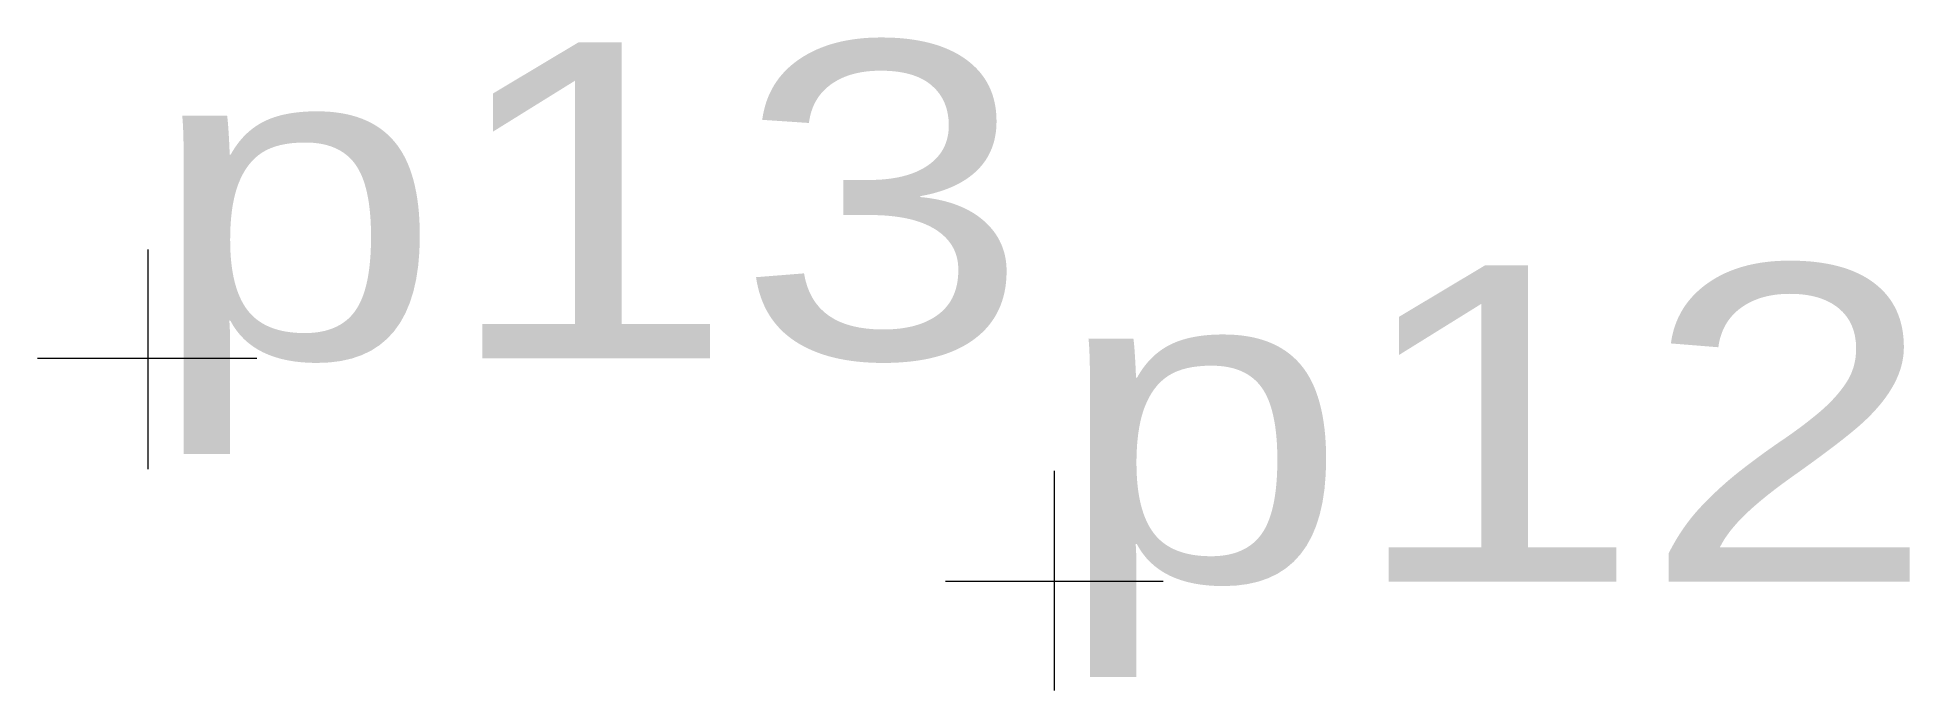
# Model space of a CAD drawing. Header units: metres. Extents: x 552643 to 552716, y 1822823 to 1822930.
# Drawn here: x 552700.73 to 552711.39, y 1822822.66 to 1822826.38 of the extents above.
import ezdxf

# ---------------------------------------------------------------- set-up
doc = ezdxf.new("R2010")
doc.units = ezdxf.units.M
doc.header["$LTSCALE"] = 0.72
doc.layers.add('12', color=7, linetype='Continuous')
doc.layers.add('7', color=7, linetype='Continuous', lineweight=13)

msp = doc.modelspace()

# ---------------------------------------------------------------- linework, layer by layer
at = {"layer": '7'}
for p, q in [((552701.36, 1822823.92), (552701.36, 1822825.17)), ((552701.98, 1822824.55), (552700.73, 1822824.55)), ((552706.52, 1822822.66), (552706.52, 1822823.91)), ((552707.14, 1822823.28), (552705.9, 1822823.28))]:
    msp.add_line(p, q, dxfattribs=at)

# ---------------------------------------------------------------- texts
at = {"layer": '12', "width": 1.25}
for s, p in [('p13', (552701.36, 1822824.55)), ('p12', (552706.52, 1822823.28))]:
    msp.add_text(s, height=1.8, dxfattribs=at).set_placement(p)

doc.saveas('drawing.dxf')
